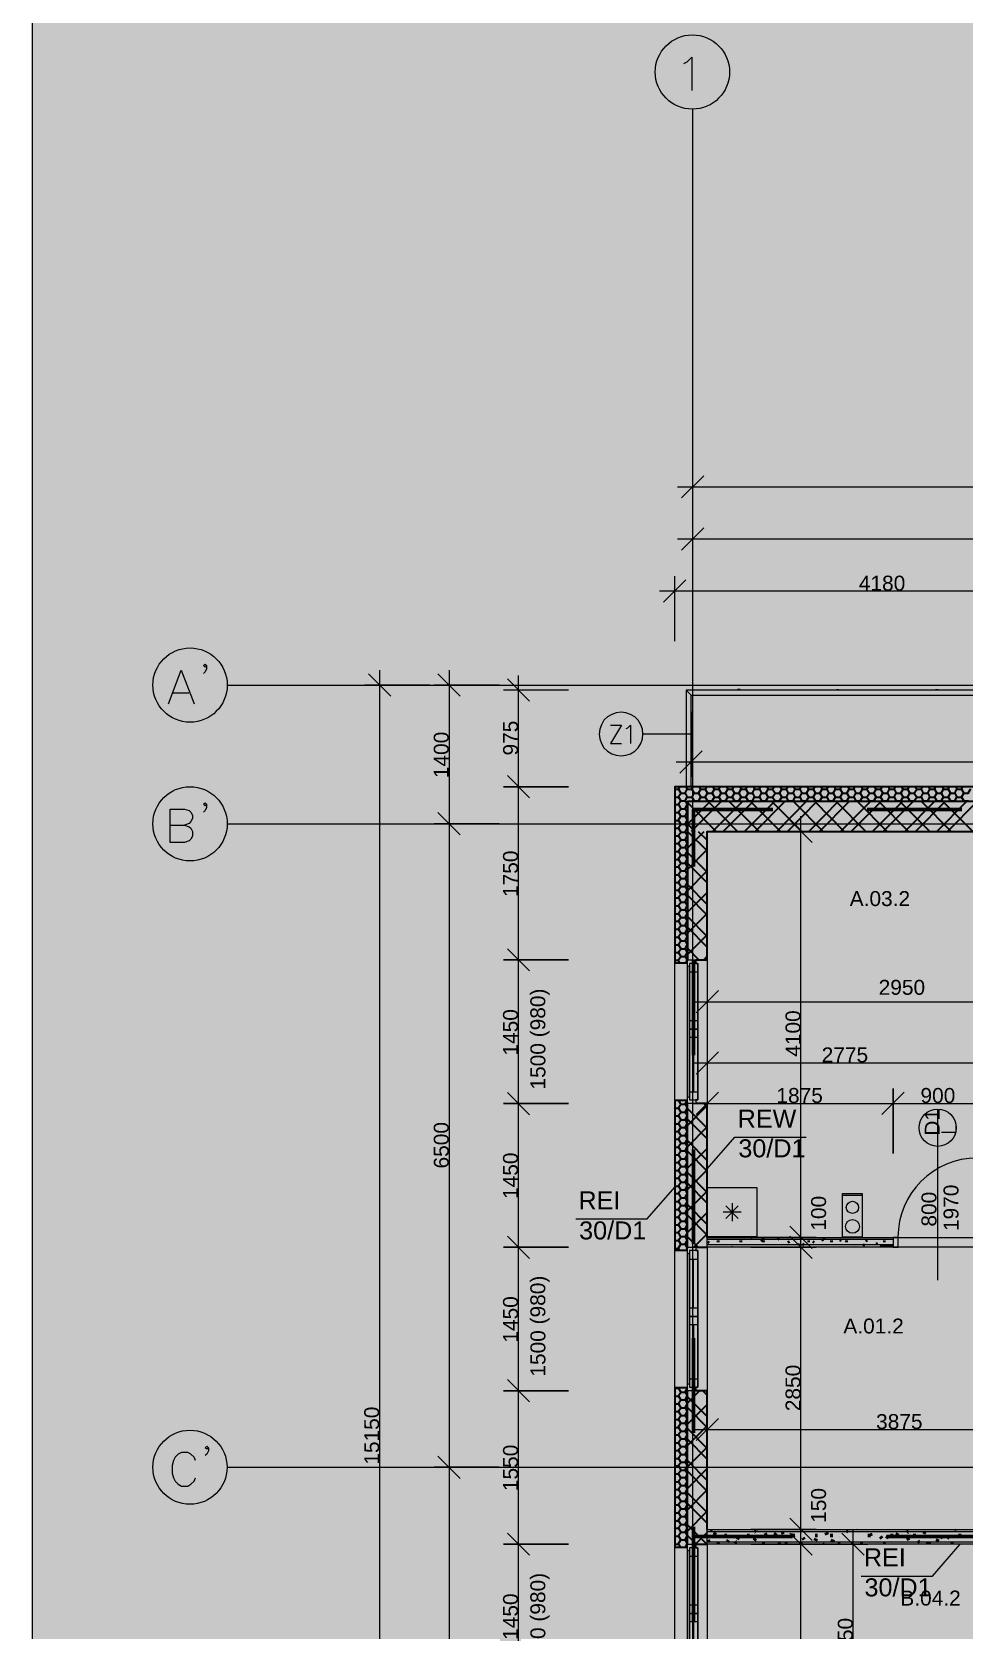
# Model space of a CAD drawing. Header units: millimetres. Extents: x 2377 to 264466, y -28213 to 61616.
# Drawn here: x 144446 to 153853, y -10377 to 5760 of the extents above; entities that cross this region are included whole.
import ezdxf

# ---------------------------------------------------------------- set-up
doc = ezdxf.new("R2010")
doc.units = ezdxf.units.MM
doc.layers.add('ZTI_KANAL', color=30, linetype='Continuous', lineweight=50)
doc.styles.add('PDF ArialMT', font='arial.ttf')

msp = doc.modelspace()

# ---------------------------------------------------------------- linework, layer by layer
at = {"layer": 'ZTI_KANAL', "color": 7, "lineweight": 9}
for points in [[(144446, -24410), (264438, -24410), (264438, 7087), (144446, 7087)], [(149466, -1972), (149244, -1747)], [(149205, -1861), (149860, -1861)], [(148504, -2236), (149161, -2236)], [(148542, -2122), (148767, -2347)], [(149466, -3722), (149244, -3497)], [(149205, -3611), (149860, -3611)], [(149466, -5173), (149244, -4948)], [(153022, -5170), (153248, -4945)], [(153137, -4910), (153137, -5564)], [(149205, -5059), (149860, -5059)], [(151762, -6405), (151260, -6405), (151260, -5907), (151762, -5907)], [(152625, -6409), (152625, -5970), (152825, -5970), (152825, -6409)], [(149466, -6624), (149244, -6399)], [(152359, -6412), (151701, -6412)], [(152321, -6523), (152095, -6297)], [(152321, -6624), (152095, -6399)], [(149205, -6510), (149860, -6510)], [(152359, -6510), (151701, -6510)], [(149466, -8072), (149244, -7847)], [(149205, -7961), (149860, -7961)], [(148542, -8622), (148767, -8847)], [(148504, -8733), (149161, -8733)], [(152321, -9473), (152095, -9247)], [(149205, -9511), (149860, -9511)], [(149466, -9622), (149244, -9397)], [(152359, -9362), (151701, -9362)], [(152359, -9511), (151701, -9511)], [(152321, -9622), (152095, -9397)]]:
    msp.add_lwpolyline(points, close=True, dxfattribs=at)
for points in [[(151025, 5442), (151057, 5458), (151104, 5506), (151104, 5169)], [(151111, 4982), (151111, -22133)], [(151111, 1673), (151111, 1016)], [(150961, 1165), (211256, 1165)], [(151225, 1279), (151000, 1054)], [(151111, 1146), (151111, 492)], [(151225, 752), (151000, 527)], [(150961, 641), (157261, 641)], [(151044, 228), (150819, 3)], [(150933, -391), (150933, 266)], [(150780, 117), (155261, 117)], [(146208, -639), (146192, -655), (146176, -639), (146192, -623), (146208, -639), (146208, -671), (146192, -702), (146176, -718)], [(145824, -1023), (145951, -686), (146081, -1023)], [(148069, -947), (147843, -721)], [(147954, -686), (147954, -16135)], [(148767, -947), (148542, -721)], [(148656, -686), (148656, -2385)], [(149466, -998), (149244, -772)], [(149355, -2011), (149355, -737)], [(145871, -912), (146030, -912)], [(146414, -836), (214196, -836)], [(148462, -836), (147805, -836)], [(149161, -836), (148504, -836)], [(149860, -886), (149205, -886)], [(151098, -1331), (150612, -1331), (150606, -1280), (150590, -1236), (150565, -1191), (150530, -1156), (150488, -1131), (150441, -1115), (150393, -1109), (150342, -1115), (150298, -1131), (150253, -1156), (150218, -1191), (150193, -1236), (150177, -1280), (150171, -1331), (150177, -1379), (150193, -1426), (150218, -1468), (150253, -1503), (150298, -1528), (150342, -1544), (150393, -1550), (150441, -1544), (150488, -1528), (150530, -1503), (150565, -1468), (150590, -1426), (150606, -1379), (150612, -1331)], [(151098, -1106), (151098, -1760)], [(150285, -1239), (150396, -1239), (150285, -1426), (150396, -1426)], [(150444, -1274), (150460, -1268), (150485, -1239), (150485, -1426)], [(150946, -1610), (205083, -1610)], [(151209, -1499), (150984, -1725)], [(149355, -3760), (149355, -1712)], [(145840, -2249), (145986, -2249), (146033, -2265), (146049, -2280), (146065, -2312), (146065, -2360), (146049, -2392), (146033, -2408), (145986, -2423), (145840, -2423), (145840, -2087), (145986, -2087), (146033, -2103), (146049, -2119), (146065, -2150), (146065, -2182), (146049, -2214), (146033, -2233), (145986, -2249)], [(146208, -2039), (146192, -2055), (146176, -2039), (146192, -2023), (146208, -2039), (146208, -2071), (146192, -2103), (146176, -2119)], [(148656, -2087), (148656, -8882)], [(146414, -2236), (214196, -2236)], [(152321, -2423), (152095, -2198)], [(152206, -6561), (152206, -2160)], [(151701, -2312), (152359, -2312)], [(149355, -5211), (149355, -3462)], [(151260, -3528), (151260, -4183)], [(151111, -4033), (154362, -4033)], [(151374, -3919), (151149, -4144)], [(151260, -4144), (151260, -4802)], [(151111, -4649), (154188, -4649)], [(151374, -4538), (151149, -4764)], [(151260, -4554), (151260, -5208)], [(149355, -6659), (149355, -4910)], [(151374, -4945), (151149, -5170)], [(151111, -5059), (153286, -5059)], [(152987, -5059), (154188, -5059)], [(153588, -6844), (153588, -5494), (153588, -5119)], [(153626, -5351), (153775, -5351), (153775, -5265)], [(151574, -6094), (151447, -6221)], [(151574, -6221), (151447, -6094)], [(151511, -6066), (151511, -6247)], [(152825, -5989), (152625, -5989)], [(151603, -6158), (151422, -6158)], [(152206, -6659), (152206, -6259)], [(149355, -8111), (149355, -6361)], [(152206, -9511), (152206, -6361)], [(149355, -9660), (149355, -7809)], [(151260, -7847), (151260, -8501)], [(151111, -8352), (155286, -8352)], [(151374, -8241), (151149, -8463)], [(146227, -8536), (146211, -8552), (146195, -8536), (146211, -8520), (146227, -8536), (146227, -8568), (146211, -8600), (146195, -8615)], [(146097, -8666), (146081, -8631), (146049, -8600), (146017, -8584), (145954, -8584), (145922, -8600), (145890, -8631), (145874, -8666), (145859, -8714), (145859, -8793), (145874, -8841), (145890, -8873), (145922, -8904), (145954, -8923), (146017, -8923), (146049, -8904), (146081, -8873), (146097, -8841)], [(148656, -8584), (148656, -15382)], [(146414, -8733), (214196, -8733)], [(152206, -9660), (152206, -9209)], [(149355, -11111), (149355, -9362)], [(152206, -12559), (152206, -9362)], [(152225, -9511), (152883, -9511)], [(152844, -9622), (152619, -9397)], [(152733, -11610), (152733, -9362)]]:
    msp.add_lwpolyline(points, dxfattribs=at)
at = {"layer": 'ZTI_KANAL', "color": 7, "lineweight": 20}
for points in [[(151098, -1861), (151098, -937), (151047, -886), (151047, -1861)], [(204934, -886), (151047, -886)], [(151098, -937), (204934, -937)], [(151593, -886), (151593, -880), (151565, -880), (151565, -886)], [(152590, -886), (152590, -883), (152565, -883), (152565, -886)], [(153591, -886), (153591, -883), (153565, -883), (153565, -886)], [(154235, -6412), (154235, -6510), (154188, -6510), (154035, -6510), (153137, -6510), (151260, -6510), (151260, -6412), (153137, -6412), (154035, -6412), (154035, -2312), (154188, -2312), (154188, -6412), (154235, -6412), (154235, -5611)], [(151063, -4999), (151063, -3671)], [(151082, -3732), (151165, -3732)], [(151123, -4227), (151123, -3732)], [(151165, -4227), (151082, -4227)], [(151165, -4395), (151082, -4395)], [(151123, -4395), (151123, -4941)], [(151082, -4941), (151165, -4941)], [(153137, -6434), (151260, -6434)], [(151063, -7898), (151063, -6570)], [(151260, -6485), (153137, -6485)], [(151082, -6631), (151165, -6631)], [(151123, -7126), (151123, -6631)], [(151165, -7126), (151082, -7126)], [(151165, -7294), (151082, -7294)], [(151123, -7294), (151123, -7841)], [(151082, -7841), (151165, -7841)], [(160037, -11311), (157782, -11311), (156880, -11311), (156036, -11311), (156036, -11461), (156036, -11511), (155937, -11511), (155937, -11461), (155937, -9511), (151260, -9511), (151260, -9362), (156036, -9362), (156036, -9511), (156036, -9536), (156087, -9536)], [(156985, -9536), (157036, -9536), (157036, -9511), (156985, -9511), (156087, -9511), (156036, -9511), (156010, -9511), (156010, -9384), (151260, -9384)], [(151260, -9485), (155963, -9485), (155963, -11461)], [(151063, -10899), (151063, -9571)], [(151082, -9632), (151165, -9632)], [(151123, -10127), (151123, -9632)], [(151165, -10127), (151082, -10127)], [(151165, -10295), (151082, -10295)], [(151123, -10295), (151123, -10841)]]:
    msp.add_lwpolyline(points, dxfattribs=at)
at = {"layer": 'ZTI_KANAL', "color": 7, "lineweight": 35}
for points in [[(150933, -1887), (150968, -1887), (150984, -1861)], [(154210, -1861), (150933, -1861), (150933, -3640), (151063, -3640)], [(150933, -1966), (150968, -1966), (150993, -1925)], [(150971, -1887), (150993, -1925), (151038, -1925), (151060, -1887), (151060, -1884)], [(151038, -1925), (151060, -1966), (151104, -1966), (151130, -2004)], [(151044, -1861), (151060, -1887), (151104, -1887), (151130, -1925), (151127, -1925), (151104, -1966)], [(151104, -1887), (151120, -1861)], [(151127, -1925), (151174, -1925), (151196, -1966), (151241, -1966), (151263, -1925), (151266, -1925)], [(151174, -1925), (151196, -1887), (151196, -1884)], [(151181, -1861), (151196, -1887), (151241, -1887), (151257, -1861)], [(151241, -1887), (151263, -1925), (151311, -1925), (151333, -1887), (151333, -1884)], [(151311, -1925), (151333, -1966), (151377, -1966), (151400, -1925), (151403, -1925)], [(151317, -1861), (151333, -1887), (151377, -1887), (151393, -1861)], [(151377, -1887), (151400, -1925), (151444, -1925), (151470, -1887), (151470, -1884)], [(151444, -1925), (151470, -1966), (151514, -1966), (151536, -1925)], [(151454, -1861), (151470, -1887), (151514, -1887), (151530, -1861)], [(151514, -1887), (151536, -1925), (151581, -1925), (151603, -1887), (151606, -1884)], [(151581, -1925), (151603, -1966), (151651, -1966), (151673, -1925)], [(151590, -1861), (151603, -1887), (151651, -1887), (151663, -1861)], [(151651, -1887), (151673, -1925), (151717, -1925), (151739, -1887), (151743, -1884)], [(151717, -1925), (151739, -1966), (151787, -1966), (151809, -1925)], [(151727, -1861), (151739, -1887), (151787, -1887), (151800, -1861)], [(151787, -1887), (151809, -1925), (151854, -1925), (151876, -1887), (151879, -1884)], [(151854, -1925), (151876, -1966), (151920, -1966), (151946, -1925)], [(151863, -1861), (151876, -1887), (151920, -1887), (151936, -1861)], [(151920, -1887), (151946, -1925), (151990, -1925), (152013, -1887), (152013, -1884)], [(151990, -1925), (152013, -1966), (152057, -1966)], [(151997, -1861), (152013, -1887), (152057, -1887), (152073, -1861)], [(152057, -1887), (152079, -1925), (152127, -1925), (152149, -1887), (152149, -1884)], [(152082, -1925), (152079, -1925), (152057, -1966), (152079, -2004), (152127, -2004), (152130, -2011), (152432, -2312)], [(152127, -1925), (152149, -1966), (152194, -1966), (152216, -1925), (152219, -1925)], [(152133, -1861), (152149, -1887), (152194, -1887), (152209, -1861)], [(152194, -1887), (152216, -1925), (152263, -1925), (152286, -1887), (152286, -1884)], [(152263, -1925), (152286, -1966), (152330, -1966), (152352, -1925), (152355, -1925)], [(152270, -1861), (152286, -1887), (152330, -1887), (152346, -1861)], [(152330, -1887), (152352, -1925), (152397, -1925), (152422, -1887), (152422, -1884)], [(152397, -1925), (152422, -1966), (152467, -1966), (152489, -1925)], [(152406, -1861), (152422, -1887), (152467, -1887), (152482, -1861)], [(152467, -1887), (152489, -1925), (152533, -1925), (152556, -1887), (152559, -1884)], [(152533, -1925), (152556, -1966), (152603, -1966), (152625, -1925)], [(152543, -1861), (152556, -1887), (152603, -1887), (152616, -1861)], [(152603, -1887), (152625, -1925), (152670, -1925), (152692, -1887), (152695, -1884)], [(152670, -1925), (152692, -1966), (152740, -1966), (152762, -1925)], [(152679, -1861), (152692, -1887), (152740, -1887), (152752, -1861)], [(152740, -1887), (152762, -1925), (152806, -1925), (152829, -1887), (152832, -1884)], [(152806, -1925), (152829, -1966), (152873, -1966), (152898, -1925)], [(152816, -1861), (152829, -1887), (152873, -1887), (152889, -1861)], [(152873, -1887), (152898, -1925), (152943, -1925), (152965, -1887), (152965, -1884)], [(152943, -1925), (152965, -1966), (153010, -1966), (153032, -1925), (153035, -1925)], [(152949, -1861), (152965, -1887), (153010, -1887), (153025, -1861)], [(153010, -1887), (153032, -1925), (153079, -1925), (153102, -1887), (153102, -1884)], [(153079, -1925), (153102, -1966), (153146, -1966), (153168, -1925), (153172, -1925)], [(153086, -1861), (153102, -1887), (153146, -1887), (153162, -1861)], [(153146, -1887), (153168, -1925), (153216, -1925), (153238, -1887), (153238, -1884)], [(153216, -1925), (153238, -1966), (153283, -1966), (153305, -1925), (153308, -1925)], [(153222, -1861), (153238, -1887), (153283, -1887), (153299, -1861)], [(153283, -1887), (153305, -1925), (153349, -1925), (153375, -1887), (153375, -1884)], [(153349, -1925), (153375, -1966), (153419, -1966), (153441, -1925)], [(153359, -1861), (153375, -1887), (153419, -1887), (153432, -1861)], [(153419, -1887), (153441, -1925), (153486, -1925), (153508, -1887), (153511, -1884)], [(153486, -1925), (153508, -1966), (153556, -1966), (153578, -1925)], [(153495, -1861), (153508, -1887), (153556, -1887), (153568, -1861)], [(153556, -1887), (153578, -1925), (153622, -1925), (153645, -1887), (153648, -1884)], [(153622, -1925), (153645, -1966), (153692, -1966), (153715, -1925)], [(153632, -1861), (153645, -1887), (153692, -1887), (153705, -1861)], [(153692, -1887), (153715, -1925), (153759, -1925), (153781, -1887), (153784, -1884)], [(153759, -1925), (153781, -1966), (153826, -1966), (153851, -1925)], [(153769, -1861), (153781, -1887), (153826, -1887), (153842, -1861)], [(153826, -1887), (153851, -1925), (153896, -1925), (153918, -1887), (153918, -1884)], [(150933, -2042), (150968, -2042), (150987, -2011), (150993, -2004), (150993, -2001)], [(150933, -2122), (150968, -2122), (150993, -2084), (150993, -2080)], [(150971, -1966), (150993, -2004), (151038, -2004), (151041, -2011), (151060, -2042), (151063, -2042)], [(150971, -2042), (150993, -2084), (151038, -2084), (151060, -2042)], [(151038, -2004), (151060, -1966), (151060, -1963)], [(151038, -2084), (151060, -2122), (151063, -2122)], [(151076, -2011), (151063, -2026)], [(151292, -2011), (151063, -2239)], [(154210, -2011), (151063, -2011), (151063, -3611)], [(151063, -2020), (151352, -2312)], [(151400, -2011), (151098, -2312)], [(151123, -2011), (151127, -2004), (151130, -2001)], [(151127, -2004), (151174, -2004), (151177, -2011)], [(151174, -2004), (151196, -1966), (151196, -1963)], [(151241, -1966), (151263, -2004), (151311, -2004), (151314, -2011)], [(151260, -2011), (151263, -2004), (151266, -2001)], [(151269, -2011), (151568, -2312)], [(151311, -2004), (151333, -1966), (151333, -1963)], [(151616, -2011), (151314, -2312)], [(151377, -1966), (151400, -2004), (151444, -2004), (151450, -2011)], [(151396, -2011), (151400, -2004), (151403, -2001)], [(151724, -2011), (151422, -2312)], [(151444, -2004), (151470, -1966), (151470, -1963)], [(151482, -2011), (151784, -2312)], [(151514, -1966), (151536, -2004), (151581, -2004), (151587, -2011)], [(151533, -2011), (151536, -2004), (151536, -2001)], [(151581, -2004), (151603, -1966), (151606, -1963)], [(151946, -2001), (151946, -2004), (151939, -2011), (151638, -2312)], [(151651, -1966), (151673, -2004), (151717, -2004), (151720, -2011)], [(151670, -2011), (151673, -2004), (151673, -2001)], [(151698, -2011), (152000, -2312)], [(151717, -2004), (151739, -1966), (151743, -1963)], [(152044, -2011), (151746, -2312)], [(151787, -1966), (151809, -2004), (151854, -2004), (151857, -2011)], [(151806, -2011), (151809, -2004), (151809, -2001)], [(151854, -2004), (151876, -1966), (151879, -1963)], [(151914, -2011), (152216, -2312)], [(151920, -1966), (151946, -2004), (151990, -2004), (151993, -2011)], [(152260, -2011), (151962, -2312)], [(151990, -2004), (152013, -1966), (152013, -1963)], [(152368, -2011), (152070, -2312)], [(152076, -2011), (152079, -2004), (152082, -2001)], [(152127, -2004), (152149, -1966), (152149, -1963)], [(152194, -1966), (152216, -2004), (152263, -2004), (152267, -2011)], [(152213, -2011), (152216, -2004), (152219, -2001)], [(152263, -2004), (152286, -1966), (152286, -1963)], [(152584, -2011), (152286, -2312)], [(152330, -1966), (152352, -2004), (152397, -2004), (152403, -2011)], [(152346, -2011), (152644, -2312)], [(152349, -2011), (152352, -2004), (152355, -2001)], [(152692, -2011), (152394, -2312)], [(152397, -2004), (152422, -1966), (152422, -1963)], [(152467, -1966), (152489, -2004), (152533, -2004), (152540, -2011)], [(152486, -2011), (152489, -2004), (152489, -2001)], [(152533, -2004), (152556, -1966), (152559, -1963)], [(152562, -2011), (152860, -2312)], [(152603, -1966), (152625, -2004), (152670, -2004), (152673, -2011)], [(152908, -2011), (152606, -2312)], [(152622, -2011), (152625, -2004), (152625, -2001)], [(152670, -2004), (152692, -1966), (152695, -1963)], [(153016, -2011), (152714, -2312)], [(152740, -1966), (152762, -2004), (152806, -2004), (152810, -2011)], [(152759, -2011), (152762, -2004), (152762, -2001)], [(152778, -2011), (153076, -2312)], [(152806, -2004), (152829, -1966), (152832, -1963)], [(152873, -1966), (152898, -2004), (152943, -2004), (152946, -2011)], [(152892, -2011), (152898, -2004), (152898, -2001)], [(153232, -2011), (152930, -2312)], [(152943, -2004), (152965, -1966), (152965, -1963)], [(152994, -2011), (153292, -2312)], [(153010, -1966), (153032, -2004), (153079, -2004), (153083, -2011)], [(153029, -2011), (153032, -2004), (153035, -2001)], [(153340, -2011), (153038, -2312)], [(153079, -2004), (153102, -1966), (153102, -1963)], [(153146, -1966), (153168, -2004), (153216, -2004), (153219, -2011)], [(153165, -2011), (153168, -2004), (153172, -2001)], [(153206, -2011), (153508, -2312)], [(153216, -2004), (153238, -1966), (153238, -1963)], [(153556, -2011), (153254, -2312)], [(153283, -1966), (153305, -2004), (153349, -2004), (153356, -2011)], [(153302, -2011), (153305, -2004), (153308, -2001)], [(153349, -2004), (153375, -1966), (153375, -1963)], [(153664, -2011), (153362, -2312)], [(153419, -1966), (153441, -2004), (153486, -2004), (153492, -2011)], [(153422, -2011), (153724, -2312)], [(153438, -2011), (153441, -2004), (153441, -2001)], [(153486, -2004), (153508, -1966), (153511, -1963)], [(153556, -1966), (153578, -2004), (153622, -2004), (153626, -2011)], [(153575, -2011), (153578, -2004), (153578, -2001)], [(153876, -2011), (153578, -2312)], [(153622, -2004), (153645, -1966), (153648, -1963)], [(153638, -2011), (153940, -2312)], [(153984, -2011), (153686, -2312)], [(153692, -1966), (153715, -2004), (153759, -2004), (153762, -2011)], [(153708, -2011), (153715, -2004), (153715, -2001)], [(153759, -2004), (153781, -1966), (153784, -1963)], [(153826, -1966), (153851, -2004), (153896, -2004), (153899, -2011)], [(153845, -2011), (153851, -2004), (153851, -2001)], [(150933, -2201), (150968, -2201), (150993, -2160)], [(150933, -2280), (150968, -2280), (150993, -2239)], [(150971, -2122), (150993, -2160), (151038, -2160), (151060, -2122), (151060, -2119)], [(150971, -2201), (150993, -2239), (151038, -2239), (151060, -2201), (151060, -2198)], [(151038, -2160), (151060, -2201), (151063, -2201)], [(151038, -2239), (151060, -2280), (151063, -2280)], [(151063, -2236), (151136, -2312)], [(150933, -2357), (150968, -2357), (150993, -2319), (150993, -2315)], [(150933, -2436), (150968, -2436), (150993, -2398), (150993, -2395)], [(150971, -2280), (150993, -2319), (151038, -2319), (151060, -2280), (151060, -2277)], [(150971, -2357), (150993, -2398), (151038, -2398), (151060, -2357)], [(151038, -2319), (151060, -2357), (151063, -2357)], [(151038, -2398), (151060, -2436), (151063, -2436)], [(151063, -2312), (151260, -2509)], [(151063, -2481), (151231, -2312)], [(151146, -3611), (151260, -3611), (151260, -2312), (154035, -2312)], [(151171, -2312), (151260, -2401)], [(150933, -2515), (150968, -2515), (150993, -2474)], [(150933, -2595), (150968, -2595), (150993, -2554)], [(150971, -2436), (150993, -2474), (151038, -2474), (151060, -2436), (151060, -2433)], [(150971, -2515), (150993, -2554), (151038, -2554), (151060, -2515), (151060, -2512)], [(151038, -2474), (151060, -2515), (151063, -2515)], [(151038, -2554), (151060, -2595), (151063, -2595)], [(151063, -2696), (151260, -2496)], [(151063, -2525), (151260, -2725)], [(150933, -2671), (150968, -2671), (150993, -2633), (150993, -2630)], [(150933, -2750), (150968, -2750), (150993, -2712), (150993, -2709)], [(150971, -2595), (150993, -2633), (151038, -2633), (151060, -2595), (151060, -2592)], [(150971, -2671), (150993, -2712), (151038, -2712), (151060, -2671)], [(151038, -2633), (151060, -2671), (151063, -2671)], [(151038, -2712), (151060, -2750), (151063, -2750)], [(151063, -2633), (151260, -2833)], [(151063, -2912), (151260, -2712)], [(150933, -2830), (150968, -2830), (150993, -2789)], [(150968, -2909), (150993, -2868), (150993, -2865)], [(150971, -2750), (150993, -2789), (151038, -2789), (151060, -2750), (151060, -2747)], [(150971, -2830), (150993, -2868), (151038, -2868), (151060, -2909)], [(151038, -2789), (151060, -2830), (151063, -2830)], [(151038, -2868), (151060, -2830), (151060, -2827)], [(151063, -2849), (151260, -3049)], [(150933, -2906), (150968, -2906)], [(150933, -2985), (150968, -2985), (150993, -2947), (150993, -2944)], [(150933, -3065), (150968, -3065), (150993, -3027), (150993, -3024)], [(150971, -2909), (150993, -2947), (151038, -2947), (151060, -2909), (151060, -2906), (151063, -2906)], [(150971, -2985), (150993, -3027), (151038, -3027), (151060, -2985)], [(150971, -3065), (150993, -3103), (151038, -3103), (151060, -3065), (151060, -3062)], [(151038, -2947), (151060, -2985), (151063, -2985)], [(151038, -3027), (151060, -3065), (151063, -3065)], [(151063, -3128), (151260, -2928)], [(151063, -2957), (151260, -3157)], [(150933, -3144), (150968, -3144), (150993, -3103)], [(150933, -3220), (150968, -3220), (150993, -3182), (150993, -3179)], [(150971, -3144), (150993, -3182), (151038, -3182), (151060, -3144), (151060, -3141)], [(150971, -3220), (150993, -3262), (151038, -3262), (151060, -3220)], [(151038, -3103), (151060, -3144), (151063, -3144)], [(151038, -3182), (151060, -3220), (151063, -3220)], [(151063, -3341), (151260, -3141)], [(151063, -3173), (151260, -3373)], [(150933, -3300), (150968, -3300), (150993, -3262), (150993, -3259)], [(150933, -3379), (150968, -3379), (150993, -3341), (150993, -3338)], [(150971, -3300), (150993, -3341), (151038, -3341), (151060, -3300)], [(150971, -3379), (150993, -3417), (151038, -3417), (151060, -3379), (151060, -3376)], [(151038, -3262), (151060, -3300), (151063, -3300)], [(151038, -3341), (151060, -3379), (151063, -3379)], [(151063, -3281), (151260, -3481)], [(151063, -3557), (151260, -3357)], [(150933, -3459), (150968, -3459), (150993, -3417)], [(150933, -3535), (150968, -3535), (150993, -3497), (150993, -3493)], [(150971, -3459), (150993, -3497), (151038, -3497), (151060, -3459), (151060, -3455)], [(150971, -3535), (150993, -3576), (151038, -3576), (151060, -3535)], [(151038, -3417), (151060, -3459), (151063, -3459)], [(151038, -3497), (151060, -3535), (151063, -3535)], [(151063, -3493), (151177, -3611)], [(150933, -3614), (150968, -3614), (150993, -3576), (150993, -3573)], [(150984, -3640), (150971, -3614)], [(151038, -3576), (151060, -3614), (151063, -3614)], [(151044, -3640), (151060, -3614)], [(151063, -3601), (151069, -3611)], [(151225, -3611), (151260, -3573)], [(151063, -5030), (150933, -5030), (150933, -6542), (151063, -6542)], [(150933, -5107), (150968, -5107), (150993, -5068), (150993, -5065)], [(150933, -5186), (150968, -5186), (150993, -5148), (150993, -5145)], [(150971, -5030), (150993, -5068), (151038, -5068), (151060, -5030)], [(150971, -5107), (150993, -5148), (151038, -5148), (151060, -5107)], [(151038, -5068), (151060, -5107), (151063, -5107)], [(151038, -5148), (151060, -5186), (151063, -5186)], [(151063, -5065), (151066, -5059)], [(151063, -6510), (151063, -5059)], [(151063, -5281), (151260, -5081)], [(151063, -5110), (151260, -5310)], [(151260, -6412), (151260, -5059), (151146, -5059)], [(151225, -5059), (151260, -5097)], [(150933, -5265), (150968, -5265), (150993, -5224)], [(150968, -5345), (150993, -5303), (150993, -5300)], [(150971, -5186), (150993, -5224), (151038, -5224), (151060, -5186), (151060, -5183)], [(150971, -5265), (150993, -5303), (151038, -5303), (151060, -5345)], [(151038, -5224), (151060, -5265), (151063, -5265)], [(151038, -5303), (151060, -5265), (151060, -5262)], [(151063, -5218), (151260, -5418)], [(151063, -5497), (151260, -5297)], [(150933, -5342), (150968, -5342)], [(150933, -5421), (150968, -5421), (150993, -5383), (150993, -5380)], [(150933, -5500), (150968, -5500), (150993, -5462), (150993, -5459)], [(150971, -5345), (150993, -5383), (151038, -5383), (151060, -5345), (151060, -5342), (151063, -5342)], [(150971, -5421), (150993, -5462), (151038, -5462), (151060, -5421)], [(151038, -5383), (151060, -5421), (151063, -5421)], [(151038, -5462), (151060, -5500), (151063, -5500)], [(151063, -5434), (151260, -5634)], [(150933, -5580), (150968, -5580), (150993, -5538)], [(150933, -5656), (150968, -5656), (150993, -5618), (150993, -5615)], [(150971, -5500), (150993, -5538), (151038, -5538), (151060, -5500), (151060, -5497)], [(150971, -5580), (150993, -5618), (151038, -5618), (151060, -5580), (151060, -5577)], [(151038, -5538), (151060, -5580), (151063, -5580)], [(151038, -5618), (151060, -5656), (151063, -5656)], [(151063, -5713), (151260, -5513)], [(151063, -5542), (151260, -5742)], [(150933, -5735), (150968, -5735), (150993, -5697), (150993, -5694)], [(150933, -5815), (150968, -5815), (150993, -5777), (150993, -5773)], [(150971, -5656), (150993, -5697), (151038, -5697), (151060, -5656)], [(150971, -5735), (150993, -5777), (151038, -5777), (151060, -5735)], [(151038, -5697), (151060, -5735), (151063, -5735)], [(151038, -5777), (151060, -5815), (151063, -5815)], [(151063, -5929), (151260, -5729)], [(151063, -5758), (151260, -5958)], [(150933, -5894), (150968, -5894), (150993, -5853)], [(150933, -5970), (150968, -5970), (150993, -5932), (150993, -5929)], [(150971, -5815), (150993, -5853), (151038, -5853), (151060, -5815), (151060, -5812)], [(150971, -5894), (150993, -5932), (151038, -5932), (151060, -5894), (151060, -5891)], [(150971, -5970), (150993, -6012), (151038, -6012), (151060, -5970)], [(151038, -5853), (151060, -5894), (151063, -5894)], [(151038, -5932), (151060, -5970), (151063, -5970)], [(151063, -5866), (151260, -6066)], [(151063, -6145), (151260, -5945)], [(150933, -6050), (150968, -6050), (150993, -6012), (150993, -6008)], [(150933, -6129), (150968, -6129), (150993, -6091), (150993, -6088)], [(150971, -6050), (150993, -6091), (151038, -6091), (151060, -6050)], [(150971, -6129), (150993, -6167), (151038, -6167), (151060, -6129), (151060, -6126)], [(151038, -6012), (151060, -6050), (151063, -6050)], [(151038, -6091), (151060, -6129), (151063, -6129)], [(151063, -6081), (151260, -6282)], [(150933, -6208), (150968, -6208), (150993, -6167)], [(150933, -6285), (150968, -6285), (150993, -6247), (150993, -6243)], [(150971, -6208), (150993, -6247), (151038, -6247), (151060, -6208), (151060, -6205)], [(150971, -6285), (150993, -6326), (151038, -6326), (151060, -6285)], [(151038, -6167), (151060, -6208), (151063, -6208)], [(151038, -6247), (151060, -6285), (151063, -6285)], [(151063, -6361), (151260, -6161)], [(151063, -6189), (151260, -6389)], [(150933, -6364), (150968, -6364), (150993, -6326), (150993, -6323)], [(150933, -6443), (150968, -6443), (150993, -6405), (150993, -6402), (151038, -6402)], [(150993, -6405), (150971, -6364)], [(150971, -6443), (150993, -6482), (151038, -6482), (151060, -6443), (151060, -6440)], [(151038, -6326), (151060, -6364), (151063, -6364)], [(151060, -6361), (151060, -6364), (151038, -6405), (151060, -6443), (151063, -6443)], [(151063, -6405), (151168, -6510)], [(151127, -6510), (151260, -6377)], [(151269, -6415), (151266, -6412)], [(151279, -6453), (151266, -6475)], [(151358, -6450), (151384, -6450)], [(151587, -6450), (151612, -6450)], [(151714, -6424), (151705, -6412)], [(151816, -6453), (151806, -6434), (151803, -6431)], [(151828, -6418), (151819, -6434), (151816, -6440)], [(151816, -6450), (151841, -6450)], [(151920, -6412), (151920, -6412)], [(151987, -6440), (151984, -6434), (151974, -6421)], [(152092, -6469), (152079, -6447)], [(152273, -6450), (152298, -6450)], [(152340, -6450), (152327, -6469)], [(152432, -6450), (152422, -6434), (152419, -6428)], [(152441, -6421), (152435, -6434), (152429, -6443)], [(152502, -6450), (152527, -6450)], [(152613, -6431), (152610, -6434), (152600, -6453)], [(152654, -6450), (152679, -6450)], [(152876, -6456), (152864, -6434)], [(152864, -6434), (152864, -6434)], [(153035, -6450), (153060, -6450)], [(150933, -6523), (150968, -6523), (150993, -6482)], [(150981, -6542), (150971, -6523)], [(151038, -6482), (151060, -6523), (151063, -6523)], [(151050, -6542), (151060, -6523), (151060, -6520)], [(151146, -6510), (151260, -6510)], [(151517, -6501), (151511, -6510)], [(152194, -6497), (152187, -6485), (152184, -6475)], [(152235, -6475), (152228, -6485), (152222, -6497)], [(152746, -6507), (152743, -6510)], [(152848, -6478), (152844, -6485), (152835, -6501)], [(152981, -6485), (152968, -6463)], [(153019, -6488), (153006, -6510)], [(150933, -7936), (150968, -7936), (150971, -7930)], [(151063, -7930), (150933, -7930), (150933, -9539), (151063, -9539)], [(150933, -8015), (150968, -8015), (150993, -7974)], [(150933, -8091), (150968, -8091), (150993, -8053), (150993, -8050)], [(150971, -7936), (150993, -7974), (151038, -7974), (151060, -7936), (151060, -7933)], [(150971, -8015), (150993, -8053), (151038, -8053), (151060, -8015), (151060, -8012)], [(151038, -7974), (151060, -8015), (151063, -8015)], [(151038, -8053), (151060, -8091), (151063, -8091)], [(151057, -7930), (151060, -7936), (151063, -7936)], [(151063, -8085), (151184, -7961)], [(151063, -9511), (151063, -7961)], [(151063, -8022), (151260, -8222)], [(151260, -9362), (151260, -7961), (151146, -7961)], [(151216, -7961), (151260, -8006)], [(150933, -8171), (150968, -8171), (150993, -8133), (150993, -8130)], [(150933, -8250), (150968, -8250), (150993, -8212), (150993, -8209)], [(150971, -8091), (150993, -8133), (151038, -8133), (151060, -8091)], [(150971, -8171), (150993, -8212), (151038, -8212), (151060, -8171)], [(151038, -8133), (151060, -8171), (151063, -8171)], [(151038, -8212), (151060, -8250), (151063, -8250)], [(151063, -8298), (151260, -8098)], [(151063, -8130), (151260, -8330)], [(150933, -8330), (150968, -8330), (150993, -8288)], [(150933, -8406), (150968, -8406), (150993, -8368), (150993, -8365)], [(150971, -8250), (150993, -8288), (151038, -8288), (151060, -8250), (151060, -8247)], [(150971, -8330), (150993, -8368), (151038, -8368), (151060, -8330), (151060, -8326)], [(151038, -8288), (151060, -8330), (151063, -8330)], [(151038, -8368), (151060, -8406), (151063, -8406)], [(151063, -8514), (151260, -8314)], [(151063, -8342), (151260, -8542)], [(150933, -8485), (150968, -8485), (150993, -8447), (150993, -8444)], [(150933, -8565), (150968, -8565), (150993, -8527), (150993, -8523), (151038, -8523)], [(150971, -8406), (150993, -8447), (151038, -8447), (151060, -8406)], [(150993, -8527), (150971, -8485)], [(151038, -8447), (151060, -8485), (151063, -8485)], [(151060, -8482), (151060, -8485), (151038, -8527), (151060, -8565), (151063, -8565)], [(151063, -8450), (151260, -8650)], [(151063, -8730), (151260, -8530)], [(150933, -8644), (150968, -8644), (150993, -8603)], [(150933, -8720), (150968, -8720), (150993, -8682), (150993, -8679)], [(150971, -8565), (150993, -8603), (151038, -8603), (151060, -8565), (151060, -8561)], [(150971, -8644), (150993, -8682), (151038, -8682), (151060, -8644), (151060, -8641)], [(151038, -8603), (151060, -8644), (151063, -8644)], [(151038, -8682), (151060, -8720), (151063, -8720)], [(151063, -8666), (151260, -8866)], [(150933, -8800), (150968, -8800), (150993, -8761), (150993, -8758)], [(150933, -8879), (150968, -8879), (150993, -8841), (150993, -8838), (151038, -8838)], [(150971, -8720), (150993, -8761), (151038, -8761), (151060, -8720)], [(150993, -8841), (150971, -8800)], [(151038, -8761), (151060, -8800), (151063, -8800)], [(151060, -8796), (151060, -8800), (151038, -8841), (151060, -8879), (151063, -8879)], [(151063, -8946), (151260, -8746)], [(151063, -8774), (151260, -8974)], [(150933, -8958), (150968, -8958), (150993, -8917)], [(150933, -9035), (150968, -9035), (150993, -8996), (150993, -8993)], [(150971, -8879), (150993, -8917), (151038, -8917), (151060, -8879), (151060, -8876)], [(150971, -8958), (150993, -8996), (151038, -8996), (151060, -8958), (151060, -8955)], [(150971, -9035), (150993, -9076), (151038, -9076), (151060, -9035)], [(151038, -8917), (151060, -8958), (151063, -8958)], [(151038, -8996), (151060, -9035), (151063, -9035)], [(151063, -9162), (151260, -8962)], [(151063, -8990), (151260, -9190)], [(150933, -9114), (150968, -9114), (150993, -9076), (150993, -9073)], [(150933, -9193), (150968, -9193), (150993, -9152)], [(150971, -9114), (150993, -9152), (151038, -9152), (151060, -9114), (151060, -9111)], [(150971, -9193), (150993, -9231), (151038, -9231), (151060, -9193), (151060, -9190)], [(151038, -9076), (151060, -9114), (151063, -9114)], [(151038, -9152), (151060, -9193), (151063, -9193)], [(151063, -9098), (151260, -9298)], [(151063, -9378), (151260, -9177)], [(150933, -9273), (150968, -9273), (150993, -9231)], [(150933, -9349), (150968, -9349), (150993, -9311), (150993, -9308)], [(150971, -9273), (150993, -9311), (151038, -9311), (151060, -9273), (151060, -9270)], [(150971, -9349), (150993, -9390), (151038, -9390), (151060, -9349)], [(151038, -9231), (151060, -9273), (151063, -9273)], [(151038, -9311), (151060, -9349), (151063, -9349)], [(151063, -9314), (151257, -9511)], [(150933, -9428), (150968, -9428), (150993, -9390), (150993, -9387)], [(150933, -9508), (150968, -9508), (150993, -9466)], [(150971, -9428), (150993, -9466), (151038, -9466), (151060, -9428), (151060, -9425)], [(150990, -9539), (150971, -9508)], [(151038, -9390), (151060, -9428), (151063, -9428)], [(151038, -9466), (151060, -9508), (151063, -9508)], [(151041, -9539), (151060, -9508), (151060, -9505)], [(151063, -9422), (151152, -9511)], [(151142, -9511), (151260, -9393)], [(151146, -9511), (151260, -9511)], [(151282, -9489), (151282, -9485)], [(151311, -9384), (151298, -9362)], [(151358, -9498), (151384, -9498)], [(151371, -9498), (151362, -9511)], [(151384, -9511), (151374, -9495)], [(151466, -9485), (151463, -9492)], [(151555, -9505), (151546, -9485)], [(151714, -9362), (151708, -9368)], [(151752, -9384), (151743, -9368)], [(151816, -9498), (151841, -9498)], [(151984, -9498), (151978, -9511)], [(152000, -9511), (151987, -9492)], [(152044, -9498), (152070, -9498)], [(152155, -9511), (152155, -9511)], [(152197, -9498), (152222, -9498)], [(152438, -9511), (152432, -9498)], [(152521, -9485), (152521, -9485)], [(152578, -9498), (152603, -9498)], [(152676, -9371), (152667, -9384)], [(152708, -9368), (152705, -9362)], [(152768, -9362), (152765, -9365)], [(152806, -9498), (152832, -9498)], [(153035, -9498), (153060, -9498)], [(153289, -9374), (153283, -9384)], [(153400, -9498), (153394, -9485)], [(153461, -9384), (153457, -9384)], [(153486, -9489), (153473, -9508)], [(153492, -9498), (153518, -9498)], [(153721, -9498), (153746, -9498)], [(153769, -9374), (153759, -9362)]]:
    msp.add_lwpolyline(points, dxfattribs=at)
at = {"layer": 'ZTI_KANAL', "color": 1, "lineweight": 60}
for points in [[(151924, -2090), (151123, -2090), (151123, -2668)], [(152400, -2090), (152400, -2090)], [(153829, -2090), (152876, -2090)], [(151123, -3144), (151123, -3144)], [(151123, -3621), (151123, -4573)], [(151123, -5049), (151123, -5049)], [(151123, -5526), (151123, -6478)], [(151123, -6955), (151123, -6955)], [(151123, -7431), (151123, -8384)], [(151123, -8860), (151123, -8860)], [(151123, -9336), (151123, -10289)], [(152120, -9432), (151123, -9432)], [(151282, -9485), (151269, -9466)], [(151343, -9393), (151330, -9416)], [(151435, -9422), (151460, -9422)], [(151476, -9470), (151466, -9485)], [(151546, -9485), (151543, -9482)], [(151577, -9441), (151565, -9463)], [(151663, -9422), (151689, -9422)], [(151749, -9451), (151736, -9473)], [(151755, -9390), (151752, -9384)], [(151857, -9419), (151847, -9397)], [(151955, -9397), (151943, -9419)], [(152028, -9409), (152016, -9387)], [(152127, -9406), (152114, -9428)], [(152133, -9438), (152120, -9416)], [(152120, -9422), (152146, -9422)], [(152238, -9463), (152225, -9444)], [(152349, -9422), (152375, -9422)], [(152362, -9454), (152349, -9476)], [(152473, -9416), (152460, -9393)], [(152502, -9422), (152527, -9422)], [(152533, -9463), (152521, -9485)], [(152594, -9432), (152594, -9432)], [(152667, -9384), (152663, -9393)], [(152883, -9422), (152908, -9422)], [(152918, -9425), (152905, -9403)], [(153022, -9451), (153010, -9432)], [(153083, -9428), (153070, -9451)], [(154023, -9432), (153070, -9432)], [(153111, -9422), (153137, -9422)], [(153184, -9400), (153172, -9422)], [(153191, -9441), (153178, -9419)], [(153283, -9384), (153276, -9393)], [(153295, -9470), (153283, -9447)], [(153340, -9422), (153365, -9422)], [(153394, -9485), (153387, -9476)], [(153457, -9384), (153448, -9406)], [(153591, -9460), (153578, -9482)], [(153635, -9451), (153622, -9428)], [(153695, -9432), (153683, -9454)], [(153797, -9422), (153823, -9422)]]:
    msp.add_lwpolyline(points, dxfattribs=at)
at = {"layer": 'ZTI_KANAL', "color": 7, "lineweight": 25}
for points in [[(150933, -5030), (150933, -3640)], [(151260, -3611), (151260, -5059)], [(150933, -7930), (150933, -6542)], [(151260, -6510), (151260, -7961)], [(151260, -9511), (151260, -10959)], [(150933, -10930), (150933, -9539)]]:
    msp.add_lwpolyline(points, dxfattribs=at)
at = {"layer": 'ZTI_KANAL', "color": 7, "lineweight": 20}
for points in [[(151165, -4310), (151082, -4310), (151082, -3681), (151063, -3671), (151063, -3611), (151146, -3611), (151146, -3646), (151165, -3646)], [(151082, -3646), (151082, -3681), (151082, -4310), (151165, -4310), (151165, -3646), (151146, -3646)], [(151165, -5024), (151146, -5024), (151165, -5024), (151165, -4310), (151082, -4310), (151082, -4989), (151082, -4310), (151165, -4310)], [(151146, -5059), (151063, -5059), (151063, -4999), (151082, -4989), (151082, -5024), (151146, -5024)], [(153187, -6412), (153137, -6412), (153137, -6510), (153187, -6510)], [(151165, -7212), (151082, -7212), (151082, -6580), (151063, -6570), (151063, -6510), (151146, -6510), (151146, -6545), (151165, -6545)], [(151082, -6545), (151082, -6580), (151082, -7212), (151165, -7212), (151165, -6545), (151146, -6545)], [(151165, -7923), (151146, -7923), (151165, -7923), (151165, -7212), (151082, -7212), (151082, -7888), (151082, -7212), (151165, -7212)], [(151146, -7961), (151063, -7961), (151063, -7898), (151082, -7888), (151082, -7923), (151146, -7923)], [(151165, -10209), (151082, -10209), (151082, -9581), (151063, -9571), (151063, -9511), (151146, -9511), (151146, -9546), (151165, -9546)], [(151082, -9546), (151082, -9581), (151082, -10209), (151165, -10209), (151165, -9546), (151146, -9546)], [(151165, -10924), (151146, -10924), (151165, -10924), (151165, -10209), (151082, -10209), (151082, -10889), (151082, -10209), (151165, -10209)]]:
    msp.add_lwpolyline(points, close=True, dxfattribs=at)
at = {"layer": 'ZTI_KANAL', "color": 1, "lineweight": 25}
for points in [[(151260, -5719), (151539, -5399), (152260, -5399)], [(149933, -6224), (150653, -6224), (150933, -5904)], [(152813, -9832), (153534, -9832), (153813, -9511)]]:
    msp.add_lwpolyline(points, dxfattribs=at)
at = {"layer": 'ZTI_KANAL', "color": 7, "lineweight": 9}
for centre, radius in [((151111, 5355), 375), ((146041, -835), 375), ((146041, -2236), 375), ((153587, -5305), 188), ((152726, -6109), 61.4), ((152727, -6301), 69.8), ((146040, -8733), 374)]:
    msp.add_circle(centre, radius, dxfattribs=at)
at = {"layer": 'ZTI_KANAL', "color": 7, "lineweight": 20}
msp.add_arc((153990, -6414), 804, 90.2717, 179.7282, dxfattribs=at)
at = {"layer": 'ZTI_KANAL', "color": 7, "lineweight": 35, "true_color": 0xffffff, "transparency": 33554559}
msp.add_solid([(144446, -24410), (264466, -24410), (144446, 7095), (264466, 7095)], dxfattribs=at)
at = {"layer": 'ZTI_KANAL', "color": 9, "lineweight": 0, "true_color": 0xc0c0c0, "transparency": 33554559}
for points in [[(151914, -6434), (151260, -6434), (151260, -6412)], [(151914, -6434), (151260, -6412), (151914, -6412)], [(153137, -6434), (151914, -6434), (151914, -6412)], [(153137, -6434), (151914, -6412), (153137, -6412)], [(153022, -6510), (151260, -6510), (151260, -6485)], [(153022, -6510), (151260, -6485), (153022, -6485)], [(153137, -6510), (153022, -6510), (153022, -6485)], [(153137, -6510), (153022, -6485), (153137, -6485)]]:
    msp.add_solid(points, dxfattribs=at)
at = {"layer": 'ZTI_KANAL', "color": 11, "lineweight": 0, "true_color": 0xff8080, "transparency": 33554559}
for points in [[(155937, -9384), (151260, -9384), (151260, -9362)], [(155937, -9384), (151260, -9362), (155937, -9362)], [(155937, -9511), (151260, -9511), (151260, -9485)], [(155937, -9511), (151260, -9485), (155937, -9485)]]:
    msp.add_solid(points, dxfattribs=at)

# ---------------------------------------------------------------- texts
at = {"layer": 'ZTI_KANAL', "color": 7, "char_height": 150.9, "attachment_point": 4, "style": 'PDF ArialMT'}
for s, insert in [('4180', (152791, 193)), ('A.03.2', (152699, -2992)), ('2950', (152991, -3888)), ('2775', (152416, -4570)), ('1875', (151959, -4980)), ('900', (153413, -4980)), ('A.01.2', (152635, -7308)), ('3875', (152965, -8273)), ('B.04.2', (153210, -10055))]:
    msp.add_mtext(s, dxfattribs=dict(at, insert=insert))
for s, insert, rotation in [('975', (149277, -1546), 90.1003), ('1400', (148578, -1775), 90.1003), ('1750', (149277, -2975), 90.1003), ('1500 (980)', (149575, -4919), 90.1003), ('1450', (149277, -4576), 90.1003), ('4100', (152128, -4588), 90.1003), ('D1', (153532, -5385), 90.1004), ('6500', (148578, -5716), 90.1003), ('1450', (149277, -6024), 90.1003), ('800', (153500, -6303), 90.1003), ('1970', (153723, -6348), 90.1003), ('100', (152386, -6344), 90.1003), ('1500 (980)', (149575, -7818), 90.1003), ('1450', (149277, -7475), 90.1003), ('2850', (152128, -8167), 90.1003), ('15150', (147876, -8707), 90.1003), ('1550', (149277, -8974), 90.1003), ('150', (152386, -9294), 90.1003), ('1500 (980)', (149575, -10819), 90.1003), ('1450', (149277, -10476), 90.1003), ('1950', (152656, -10723), 90.1003)]:
    msp.add_mtext(s, dxfattribs=dict(at, insert=insert, rotation=rotation))
at = {"layer": 'ZTI_KANAL', "color": 1, "char_height": 181.8, "attachment_point": 4, "style": 'PDF ArialMT'}
for s, insert in [('REW', (151568, -5212)), ('30/D1', (151575, -5514)), ('REI', (149961, -6038)), ('30/D1', (149968, -6343)), ('REI', (152842, -9642)), ('30/D1', (152848, -9947))]:
    msp.add_mtext(s, dxfattribs=dict(at, insert=insert))

doc.saveas('drawing.dxf')
